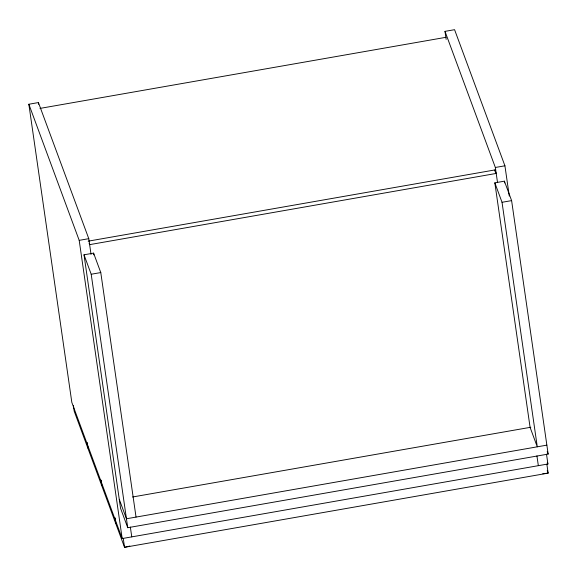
<?xml version="1.0" encoding="UTF-8"?>
<svg xmlns="http://www.w3.org/2000/svg" width="577" height="577" viewBox="0 0 577 577"><rect width="100%" height="100%" fill="white"/><g stroke="black" fill="none" stroke-linecap="round" stroke-linejoin="round"><path stroke-width="0.87" d="M129.803 546.073L124.545 547.313L115.84 523.786L115.018 518.096M546.506 454.207L547.919 463.995L122.187 538.557L71.836 402.443L28.85 104.242L38.428 102.569L88.779 238.676L91.051 254.443M446.158 39.373L444.997 31.367L454.575 29.687L504.925 165.801L509.289 196.065M39.993 108.404L446.035 37.296M28.85 104.242L79.2 240.357L88.779 238.676M444.997 31.367L495.347 167.474L504.925 165.801M88.166 241.172L495.095 169.905M494.835 182.851L502.033 202.296L537.281 446.822L530.09 427.377L494.835 182.851L504.413 181.171L511.611 200.616L548.15 454.085L127.741 527.71L120.55 508.265L84.011 254.796L93.589 253.123L100.78 272.568L136.035 517.086M84.011 254.796L91.202 274.241L100.78 272.568M502.033 202.296L511.611 200.616M132.566 496.992L530.797 427.254M546.859 445.141L126.457 518.766L119.259 499.321M542.769 473.76L548.143 473.133L546.852 464.182M547.212 451.553L548.15 454.085M547.292 462.307L547.919 463.995M547.212 470.608L548.143 473.133L124.545 547.313L123.254 538.37M89.118 243.242L89.637 244.641L496.206 173.439L494.915 169.941L495.174 171.722M504.413 181.171L504.673 182.952M495.347 167.474L497.533 182.606M536.927 455.873L538.341 465.675M93.589 253.123L93.842 254.897M130.352 527.075L131.765 536.877M91.202 274.241L127.741 527.71M79.2 240.357L122.187 538.557M114.801 517.511L115.624 523.202L101.956 486.26L101.134 480.562M100.917 479.985L101.74 485.675L88.072 448.733L87.257 443.035M38.428 102.569L38.688 104.343M87.04 442.451L87.863 448.149L74.195 411.199L73.373 405.508"/></g></svg>
